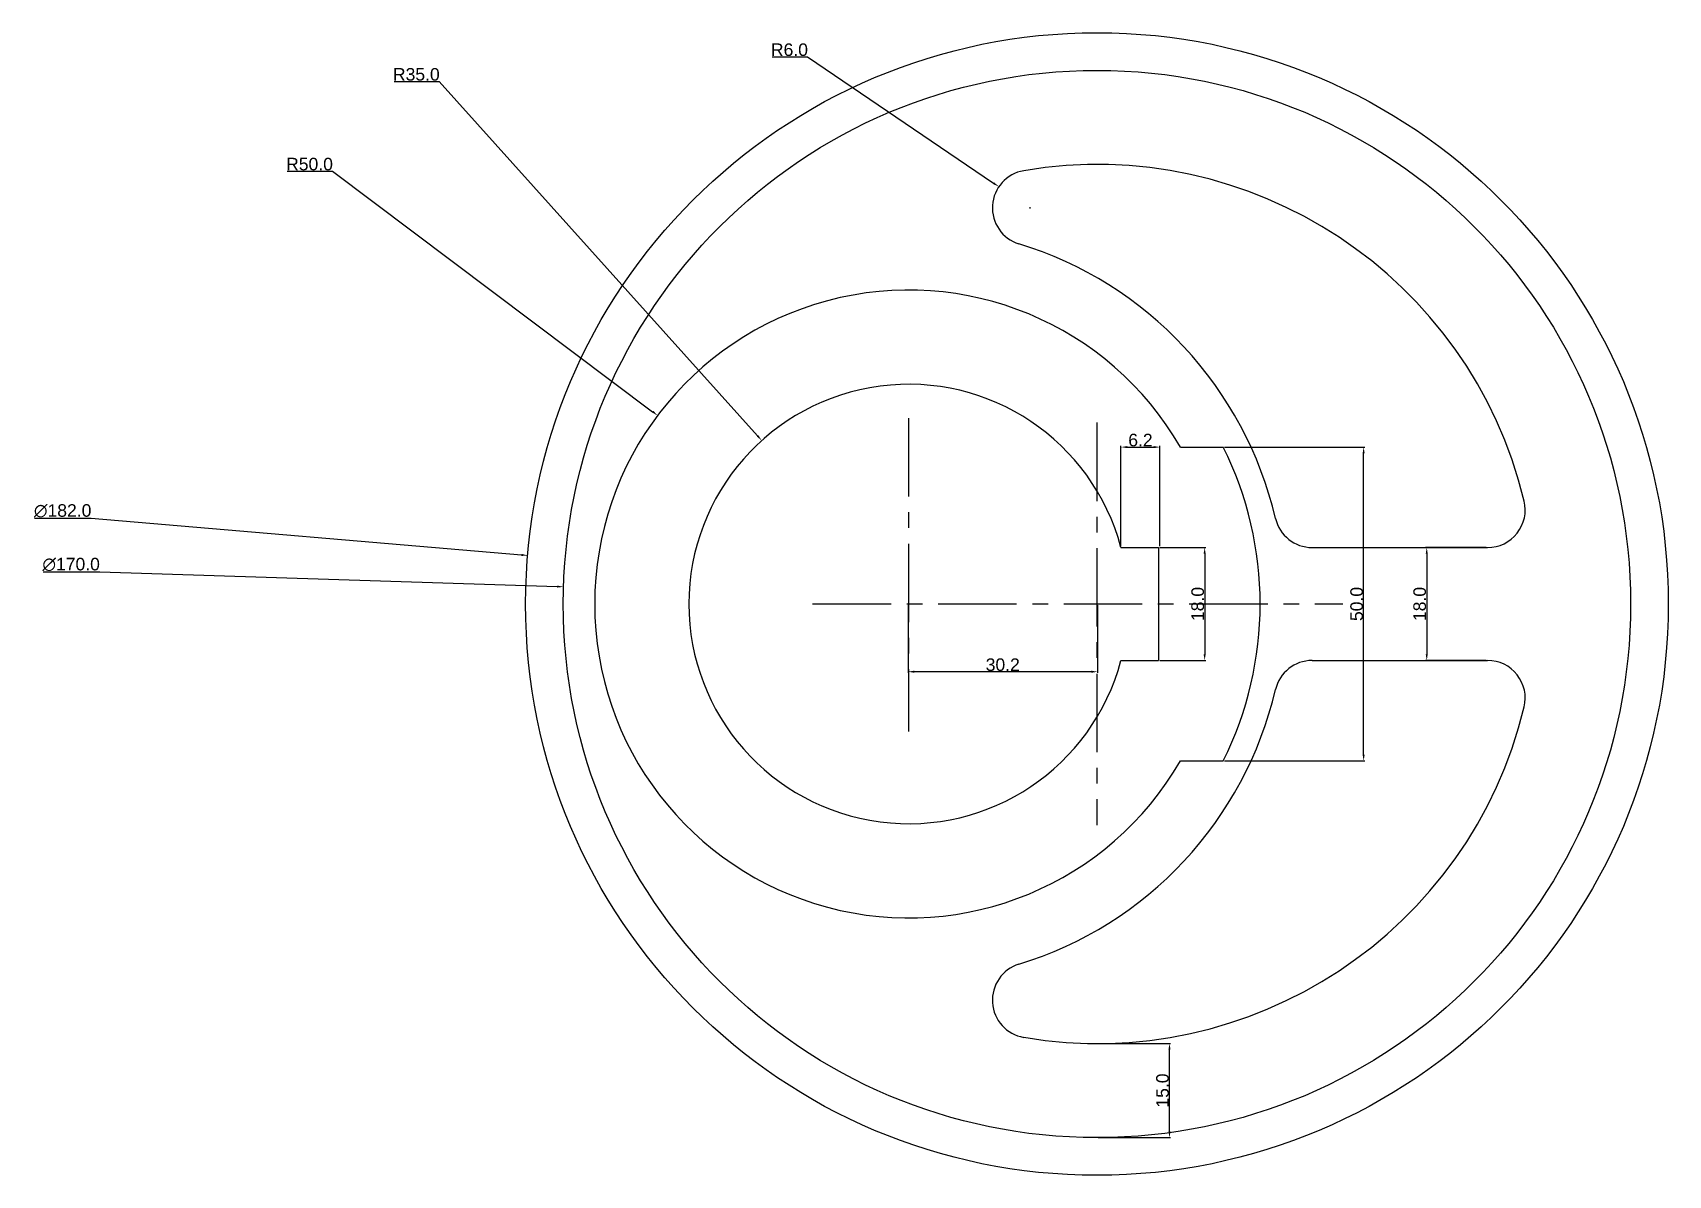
# Model space of a CAD drawing. Header units: millimetres. Extents: x 49337322 to 49337582, y 49082729 to 49082911.
import ezdxf

# ---------------------------------------------------------------- set-up
doc = ezdxf.new("R2010")
doc.units = ezdxf.units.MM
doc.header["$MEASUREMENT"] = 0
doc.linetypes.add('CENTER', pattern=[2, 1.25, -0.25, 0.25, -0.25])
doc.styles.get("Standard").update_dxf_attribs({"font": 'arial.ttf'})
doc.dimstyles.new('Copy of Standard 1', dxfattribs={"dimtxt": 2, "dimasz": 1, "dimexe": 0.18, "dimexo": 0.2125, "dimgap": 0.09, "dimtad": 1, "dimtoh": 1, "dimdec": 1, "dimzin": 0, "dimdsep": 46, "dimtxsty": 'Standard', "dimcen": 0.09, "dimadec": 0, "dimazin": 0, "dimtfac": 1, "dimtdec": 1, "dimtofl": 0, "dimtmove": 0, "dimatfit": 3, "dimfxl": 1, "dimtolj": 1, "dimtzin": 0, "dimarcsym": 0})

# ---------------------------------------------------------------- blocks, each defined once
blk = doc.blocks.new('*D5')
at = {"color": 0, "lineweight": -2, "ltscale": 10, "transparency": 16777216}
for p, q in [((49337322.11, 49082834.16), (49337331.12, 49082834.16)), ((49337331.12, 49082834.16), (49337399.65, 49082828.31)), ((49337491.22, 49082820.49), (49337491.4, 49082820.49)), ((49337491.31, 49082820.4), (49337491.31, 49082820.58))]:
    blk.add_line(p, q, dxfattribs=at)
at = {"color": 0, "ltscale": 10, "transparency": 16777216}
blk.add_solid([(49337399.66, 49082828.48), (49337399.63, 49082828.14), (49337400.64, 49082828.22)], dxfattribs=at)
at = {"layer": 'Defpoints', "color": 0, "ltscale": 10, "transparency": 16777216}
for p in [(49337400.64, 49082828.22), (49337581.98, 49082812.75)]:
    blk.add_point(p, dxfattribs=at)
at = {"color": 0, "ltscale": 10, "transparency": 16777216, "insert": (49337326.57, 49082835.32), "char_height": 2, "attachment_point": 5}
blk.add_mtext('\\A1;∅182.0', dxfattribs=at)
blk = doc.blocks.new('*D6')
at = {"color": 0, "lineweight": -2, "ltscale": 10, "transparency": 16777216}
for p, q in [((49337323.46, 49082825.61), (49337332.47, 49082825.61)), ((49337332.47, 49082825.61), (49337405.36, 49082823.26)), ((49337491.22, 49082820.49), (49337491.4, 49082820.49)), ((49337491.31, 49082820.4), (49337491.31, 49082820.58))]:
    blk.add_line(p, q, dxfattribs=at)
at = {"color": 0, "ltscale": 10, "transparency": 16777216}
blk.add_solid([(49337405.36, 49082823.43), (49337405.35, 49082823.1), (49337406.36, 49082823.23)], dxfattribs=at)
at = {"layer": 'Defpoints', "color": 0, "ltscale": 10, "transparency": 16777216}
for p in [(49337406.36, 49082823.23), (49337576.27, 49082817.75)]:
    blk.add_point(p, dxfattribs=at)
at = {"color": 0, "ltscale": 10, "transparency": 16777216, "insert": (49337327.92, 49082826.78), "char_height": 2, "attachment_point": 5}
blk.add_mtext('\\A1;∅170.0', dxfattribs=at)
blk = doc.blocks.new('*D7')
at = {"color": 0, "lineweight": -2, "ltscale": 10, "transparency": 16777216}
for p, q in [((49337362.34, 49082889.44), (49337369.53, 49082889.44)), ((49337369.53, 49082889.44), (49337420.54, 49082851.12)), ((49337461.22, 49082820.49), (49337461.4, 49082820.49)), ((49337461.31, 49082820.4), (49337461.31, 49082820.58))]:
    blk.add_line(p, q, dxfattribs=at)
at = {"color": 0, "ltscale": 10, "transparency": 16777216}
blk.add_solid([(49337420.64, 49082851.26), (49337420.44, 49082850.99), (49337421.34, 49082850.52)], dxfattribs=at)
at = {"layer": 'Defpoints', "color": 0, "ltscale": 10, "transparency": 16777216}
for p in [(49337421.34, 49082850.52), (49337461.31, 49082820.49)]:
    blk.add_point(p, dxfattribs=at)
at = {"color": 0, "ltscale": 10, "transparency": 16777216, "insert": (49337365.89, 49082890.55), "char_height": 2, "attachment_point": 5}
blk.add_mtext('\\A1;R50.0', dxfattribs=at)
blk = doc.blocks.new('*D8')
at = {"color": 0, "lineweight": -2, "ltscale": 10, "transparency": 16777216}
for p, q in [((49337379.35, 49082903.74), (49337386.54, 49082903.74)), ((49337386.54, 49082903.74), (49337437.26, 49082847.27)), ((49337461.22, 49082820.49), (49337461.4, 49082820.49)), ((49337461.31, 49082820.4), (49337461.31, 49082820.58))]:
    blk.add_line(p, q, dxfattribs=at)
at = {"color": 0, "ltscale": 10, "transparency": 16777216}
blk.add_solid([(49337437.38, 49082847.38), (49337437.13, 49082847.16), (49337437.92, 49082846.53)], dxfattribs=at)
at = {"layer": 'Defpoints', "color": 0, "ltscale": 10, "transparency": 16777216}
for p in [(49337437.92, 49082846.53), (49337461.31, 49082820.49)]:
    blk.add_point(p, dxfattribs=at)
at = {"color": 0, "ltscale": 10, "transparency": 16777216, "insert": (49337382.9, 49082904.85), "char_height": 2, "attachment_point": 5}
blk.add_mtext('\\A1;R35.0', dxfattribs=at)
blk = doc.blocks.new('*D9')
at = {"color": 0, "lineweight": -2, "ltscale": 10, "transparency": 16777216}
for p, q in [((49337511.64, 49082845.49), (49337533.97, 49082845.49)), ((49337533.79, 49082796.49), (49337533.79, 49082844.49)), ((49337511.64, 49082795.49), (49337533.97, 49082795.49))]:
    blk.add_line(p, q, dxfattribs=at)
at = {"color": 0, "ltscale": 10, "transparency": 16777216}
for points in [[(49337533.62, 49082844.49), (49337533.95, 49082844.49), (49337533.79, 49082845.49)], [(49337533.62, 49082796.49), (49337533.95, 49082796.49), (49337533.79, 49082795.49)]]:
    blk.add_solid(points, dxfattribs=at)
at = {"layer": 'Defpoints', "color": 0, "ltscale": 10, "transparency": 16777216}
for p in [(49337511.42, 49082845.49), (49337533.79, 49082845.49), (49337511.42, 49082795.49)]:
    blk.add_point(p, dxfattribs=at)
at = {"color": 0, "ltscale": 10, "transparency": 16777216, "insert": (49337532.68, 49082820.49), "char_height": 2, "attachment_point": 5, "rotation": 90}
blk.add_mtext('\\A1;50.0', dxfattribs=at)
blk = doc.blocks.new('*D10')
at = {"color": 0, "lineweight": -2, "ltscale": 10, "transparency": 16777216}
for p, q in [((49337553.32, 49082829.49), (49337543.66, 49082829.49)), ((49337543.84, 49082828.49), (49337543.84, 49082812.49)), ((49337553.32, 49082811.49), (49337543.66, 49082811.49))]:
    blk.add_line(p, q, dxfattribs=at)
at = {"color": 0, "ltscale": 10, "transparency": 16777216}
for points in [[(49337543.67, 49082828.49), (49337544, 49082828.49), (49337543.84, 49082829.49)], [(49337543.67, 49082812.49), (49337544, 49082812.49), (49337543.84, 49082811.49)]]:
    blk.add_solid(points, dxfattribs=at)
at = {"layer": 'Defpoints', "color": 0, "ltscale": 10, "transparency": 16777216}
for p in [(49337553.53, 49082829.49), (49337543.84, 49082811.49), (49337553.53, 49082811.49)]:
    blk.add_point(p, dxfattribs=at)
at = {"color": 0, "ltscale": 10, "transparency": 16777216, "insert": (49337542.72, 49082820.49), "char_height": 2, "attachment_point": 5, "rotation": 90}
blk.add_mtext('\\A1;18.0', dxfattribs=at)
blk = doc.blocks.new('*D11')
at = {"color": 0, "lineweight": -2, "ltscale": 10, "transparency": 16777216}
for p, q in [((49337501.35, 49082829.49), (49337508.65, 49082829.49)), ((49337508.47, 49082828.49), (49337508.47, 49082812.49)), ((49337501.35, 49082811.49), (49337508.65, 49082811.49))]:
    blk.add_line(p, q, dxfattribs=at)
at = {"color": 0, "ltscale": 10, "transparency": 16777216}
for points in [[(49337508.3, 49082828.49), (49337508.63, 49082828.49), (49337508.47, 49082829.49)], [(49337508.3, 49082812.49), (49337508.63, 49082812.49), (49337508.47, 49082811.49)]]:
    blk.add_solid(points, dxfattribs=at)
at = {"layer": 'Defpoints', "color": 0, "ltscale": 10, "transparency": 16777216}
for p in [(49337501.14, 49082829.49), (49337501.14, 49082811.49), (49337508.47, 49082811.49)]:
    blk.add_point(p, dxfattribs=at)
at = {"color": 0, "ltscale": 10, "transparency": 16777216, "insert": (49337507.36, 49082820.49), "char_height": 2, "attachment_point": 5, "rotation": 90}
blk.add_mtext('\\A1;18.0', dxfattribs=at)
blk = doc.blocks.new('*D12')
at = {"color": 0, "lineweight": -2, "ltscale": 10, "transparency": 16777216}
for p, q in [((49337461.22, 49082820.28), (49337461.22, 49082809.52)), ((49337491.4, 49082820.28), (49337491.4, 49082809.52)), ((49337490.4, 49082809.7), (49337462.22, 49082809.7))]:
    blk.add_line(p, q, dxfattribs=at)
at = {"color": 0, "ltscale": 10, "transparency": 16777216}
for points in [[(49337462.22, 49082809.87), (49337462.22, 49082809.53), (49337461.22, 49082809.7)], [(49337490.4, 49082809.87), (49337490.4, 49082809.53), (49337491.4, 49082809.7)]]:
    blk.add_solid(points, dxfattribs=at)
at = {"layer": 'Defpoints', "color": 0, "ltscale": 10, "transparency": 16777216}
for p in [(49337461.22, 49082820.49), (49337491.4, 49082820.49), (49337461.22, 49082809.7)]:
    blk.add_point(p, dxfattribs=at)
at = {"color": 0, "ltscale": 10, "transparency": 16777216, "insert": (49337476.31, 49082810.81), "char_height": 2, "attachment_point": 5}
blk.add_mtext('\\A1;30.2', dxfattribs=at)
blk = doc.blocks.new('*D13')
at = {"color": 0, "lineweight": -2, "ltscale": 10, "transparency": 16777216}
for p, q in [((49337495.14, 49082829.7), (49337495.14, 49082845.66)), ((49337496.14, 49082845.48), (49337500.35, 49082845.48)), ((49337501.35, 49082829.7), (49337501.35, 49082845.66))]:
    blk.add_line(p, q, dxfattribs=at)
at = {"color": 0, "ltscale": 10, "transparency": 16777216}
for points in [[(49337496.14, 49082845.65), (49337496.14, 49082845.31), (49337495.14, 49082845.48)], [(49337500.35, 49082845.65), (49337500.35, 49082845.31), (49337501.35, 49082845.48)]]:
    blk.add_solid(points, dxfattribs=at)
at = {"layer": 'Defpoints', "color": 0, "ltscale": 10, "transparency": 16777216}
for p in [(49337501.35, 49082845.48), (49337495.14, 49082829.49), (49337501.35, 49082829.49)]:
    blk.add_point(p, dxfattribs=at)
at = {"color": 0, "ltscale": 10, "transparency": 16777216, "insert": (49337498.24, 49082846.59), "char_height": 2, "attachment_point": 5}
blk.add_mtext('\\A1;6.2', dxfattribs=at)
blk = doc.blocks.new('*D14')
at = {"color": 0, "lineweight": -2, "ltscale": 10, "transparency": 16777216}
for p, q in [((49337439.56, 49082907.66), (49337445.2, 49082907.66)), ((49337445.2, 49082907.66), (49337474.85, 49082887.53)), ((49337480.56, 49082883.59), (49337480.74, 49082883.59)), ((49337480.65, 49082883.5), (49337480.65, 49082883.68))]:
    blk.add_line(p, q, dxfattribs=at)
at = {"color": 0, "ltscale": 10, "transparency": 16777216}
blk.add_solid([(49337474.95, 49082887.66), (49337474.76, 49082887.39), (49337475.68, 49082886.96)], dxfattribs=at)
at = {"layer": 'Defpoints', "color": 0, "ltscale": 10, "transparency": 16777216}
for p in [(49337475.68, 49082886.96), (49337480.65, 49082883.59)]:
    blk.add_point(p, dxfattribs=at)
at = {"color": 0, "ltscale": 10, "transparency": 16777216, "insert": (49337442.33, 49082908.77), "char_height": 2, "attachment_point": 5}
blk.add_mtext('\\A1;R6.0', dxfattribs=at)
blk = doc.blocks.new('*D16')
at = {"color": 0, "lineweight": -2, "ltscale": 10, "transparency": 16777216}
for p, q in [((49337491.53, 49082750.49), (49337503.05, 49082750.49)), ((49337502.87, 49082736.49), (49337502.87, 49082749.49)), ((49337491.53, 49082735.49), (49337503.05, 49082735.49))]:
    blk.add_line(p, q, dxfattribs=at)
at = {"color": 0, "ltscale": 10, "transparency": 16777216}
for points in [[(49337502.7, 49082749.49), (49337503.03, 49082749.49), (49337502.87, 49082750.49)], [(49337502.7, 49082736.49), (49337503.03, 49082736.49), (49337502.87, 49082735.49)]]:
    blk.add_solid(points, dxfattribs=at)
at = {"layer": 'Defpoints', "color": 0, "ltscale": 10, "transparency": 16777216}
for p in [(49337491.31, 49082750.49), (49337502.87, 49082750.49), (49337491.31, 49082735.49)]:
    blk.add_point(p, dxfattribs=at)
at = {"color": 0, "ltscale": 10, "transparency": 16777216, "insert": (49337501.76, 49082742.99), "char_height": 2, "attachment_point": 5, "rotation": 90}
blk.add_mtext('\\A1;15.0', dxfattribs=at)

msp = doc.modelspace()

# ---------------------------------------------------------------- linework, layer by layer
at = {"linetype": 'CENTER', "ltscale": 10, "transparency": 33554559}
for p, q in [((49337461.31, 49082850.1), (49337461.31, 49082800.16)), ((49337491.31, 49082849.39), (49337491.31, 49082785.28)), ((49337446.02, 49082820.49), (49337530.5, 49082820.49))]:
    msp.add_line(p, q, dxfattribs=at)
for p, q in [((49337504.61, 49082845.49), (49337511.42, 49082845.49)), ((49337495.14, 49082829.49), (49337501.14, 49082829.49)), ((49337501.14, 49082829.49), (49337501.14, 49082811.49)), ((49337525.59, 49082829.49), (49337553.53, 49082829.49)), ((49337495.14, 49082811.49), (49337501.14, 49082811.49)), ((49337525.59, 49082811.49), (49337553.53, 49082811.49)), ((49337504.61, 49082795.49), (49337511.42, 49082795.49)), ((49337504.61, 49082795.49), (49337511.42, 49082795.49))]:
    msp.add_line(p, q)
for radius in [91, 85]:
    msp.add_circle((49337491.31, 49082820.49), radius)
for centre, radius, start, end in [((49337491.31, 49082820.49), 70, 13.5548, 99.5941), ((49337480.65, 49082883.59), 6, 99.5941, 252.9666), ((49337461.31, 49082820.49), 60, 13.1366, 72.9666), ((49337461.31, 49082820.49), 50, 30, 330), ((49337461.31, 49082820.49), 35, 14.9006, 345.0994), ((49337461.31, 49082820.49), 56, 333.4852, 26.5148), ((49337553.53, 49082835.49), 6, 270, 13.5548), ((49337525.59, 49082835.49), 6, 193.1366, 270), ((49337525.59, 49082805.49), 6, 90, 166.8634), ((49337553.53, 49082805.49), 6, 346.4452, 90), ((49337461.31, 49082820.49), 60, 287.0334, 346.8634), ((49337491.31, 49082820.49), 70, 260.4059, 346.4452), ((49337480.65, 49082757.38), 6, 107.0334, 260.4059)]:
    msp.add_arc(centre, radius, start, end)

# ---------------------------------------------------------------- dimensions: what is measured, and where the dimension line sits
at = {"ltscale": 10, "transparency": 33554498}
for center, mpoint, picture, middle in [((49337480.65, 49082883.59), (49337475.68, 49082886.96), '*D14', (49337442.33, 49082907.66)), ((49337461.31, 49082820.49), (49337437.92, 49082846.53), '*D8', (49337382.9, 49082903.74)), ((49337461.31, 49082820.49), (49337421.34, 49082850.52), '*D7', (49337365.89, 49082889.44))]:
    dim = msp.add_radius_dim(center=center, mpoint=mpoint, dimstyle='Copy of Standard 1', dxfattribs=at)
    dim.commit()
    dim.dimension.update_dxf_attribs({"geometry": picture, "text_midpoint": middle, "dimtype": 164})
for base, p1, p2, picture, middle in [((49337501.35, 49082845.48), (49337495.14, 49082829.49), (49337501.35, 49082829.49), '*D13', (49337498.24, 49082846.59)), ((49337461.22, 49082809.7), (49337491.4, 49082820.49), (49337461.22, 49082820.49), '*D12', (49337476.31, 49082810.81))]:
    dim = msp.add_linear_dim(base=base, p1=p1, p2=p2, dimstyle='Copy of Standard 1', dxfattribs=at)
    dim.commit()
    dim.dimension.update_dxf_attribs({"geometry": picture, "text_midpoint": middle})
for base, p1, p2, picture, middle in [((49337533.79, 49082845.49), (49337511.42, 49082795.49), (49337511.42, 49082845.49), '*D9', (49337532.68, 49082820.49)), ((49337508.47, 49082811.49), (49337501.14, 49082829.49), (49337501.14, 49082811.49), '*D11', (49337507.36, 49082820.49)), ((49337543.84, 49082811.49), (49337553.53, 49082829.49), (49337553.53, 49082811.49), '*D10', (49337542.72, 49082820.49)), ((49337502.87, 49082750.49), (49337491.31, 49082735.49), (49337491.31, 49082750.49), '*D16', (49337501.76, 49082742.99))]:
    dim = msp.add_linear_dim(base=base, p1=p1, p2=p2, angle=90, dimstyle='Copy of Standard 1', dxfattribs=at)
    dim.commit()
    dim.dimension.update_dxf_attribs({"geometry": picture, "text_midpoint": middle})
for p1, p2, picture, middle in [((49337581.98, 49082812.75), (49337400.64, 49082828.22), '*D5', (49337331.12, 49082834.16)), ((49337576.27, 49082817.75), (49337406.36, 49082823.23), '*D6', (49337332.47, 49082825.61))]:
    dim = msp.add_diameter_dim_2p(p1=p1, p2=p2, dimstyle='Copy of Standard 1', dxfattribs=at)
    dim.commit()
    dim.dimension.update_dxf_attribs({"geometry": picture, "text_midpoint": middle, "dimtype": 163})

doc.saveas('drawing.dxf')
